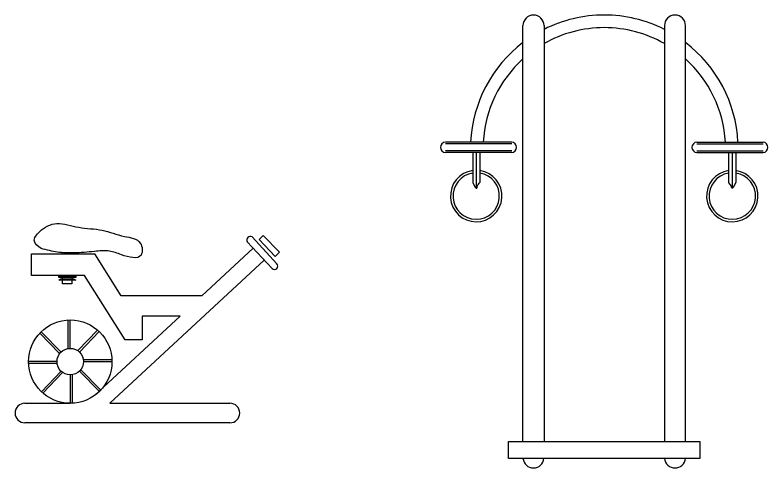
# Model space of a CAD drawing. Header units: millimetres. Extents: x 29224 to 62779, y 35576 to 54938.
# Drawn here: x 58887 to 61880, y 47453 to 49253 of the extents above; entities that cross this region are included whole.
import ezdxf

# ---------------------------------------------------------------- set-up
doc = ezdxf.new("R2010")
doc.units = ezdxf.units.MM

# ---------------------------------------------------------------- blocks, each defined once
blk = doc.blocks.new('A$C12D90F33')
at = {"ltscale": 0.0025}
for p, q in [((1277.1, 766.5), (1153.8, 899.5)), ((1301, 790.3), (1177.7, 923.4)), ((928.8, 630.6), (1183.9, 867.1)), ((81.5, 732.6), (81.5, 839.3)), ((81.5, 839.3), (395.9, 839.3)), ((527.7, 630.6), (395.9, 839.3)), ((470.8, 96.9), (1238.3, 808.4)), ((345, 732.6), (81.5, 732.6)), ((547.5, 412), (345, 732.6)), ((928.8, 630.6), (527.7, 630.6)), ((394.6, 135.3), (821, 530.6)), ((821, 530.6), (631.5, 530.6)), ((631.5, 530.6), (631.5, 412)), ((264.4, 370), (264.4, 511.4)), ((274.4, 370), (274.4, 511.4)), ((228.4, 351.4), (129.9, 452.7)), ((410, 461.2), (312.6, 358.8)), ((417.3, 454.3), (319.8, 351.9)), ((632, 465.4), (631.5, 466.2)), ((221.3, 344.4), (122.7, 445.7)), ((631.5, 412), (547.5, 412)), ((208.5, 304.1), (67.2, 304.1)), ((340.3, 314.1), (481.6, 314.1)), ((340.3, 304.1), (481.6, 304.1)), ((208.5, 294.1), (67.2, 294.1)), ((426.1, 162.6), (327.5, 263.9)), ((229, 256.4), (131.5, 154)), ((236.2, 249.5), (138.8, 147.1)), ((274.4, 238.2), (274.4, 96.9)), ((284.4, 238.2), (284.4, 96.9)), ((418.9, 155.6), (320.3, 256.9))]:
    blk.add_line(p, q, dxfattribs=at)
for points in [[(1233.6, 930.7), (1313.5, 847.8), (1292, 827.1), (1212.2, 910.1)], [(217.8, 728.5), (301.4, 728.5), (301.4, 722.8), (217.8, 722.8)], [(227.1, 714.8), (290.4, 714.8), (301.4, 709.1), (217.8, 709.1)]]:
    blk.add_lwpolyline(points, close=True, dxfattribs=at)
for points in [[(235.7, 839.3), (235.7, 845.1)], [(282.2, 843.9), (282.2, 839.3)], [(235.7, 728.5), (235.7, 732.6)], [(282.2, 722.8), (282.2, 690.7), (235.7, 690.7), (235.7, 722.8)], [(282.2, 732.6), (282.2, 728.5)], [(48.5, 96.9), (274.4, 96.9)], [(470.8, 96.9), (1067.8, 96.9)], [(1067.8, 0), (48.5, 0)]]:
    blk.add_lwpolyline(points, dxfattribs=at)
for radius in [207.2, 65.9]:
    blk.add_circle((274.4, 304.1), radius, dxfattribs=at)
for centre, radius, start, end in [((1168.1, 909.1), 17.2, 56.115, 213.8442), ((1288.7, 778.8), 16.9, 226.6625, 43.2967), ((48.5, 48.5), 48.5, 90, 270), ((1067.8, 48.5), 48.5, 270, 90)]:
    blk.add_arc(centre, radius, start, end, dxfattribs=at)
blk.add_spline([(130.5, 866), (210.7, 847.8), (292.7, 844.1), (394.7, 851.4), (469.3, 853.2), (529.4, 835), (626, 833.2), (622.3, 893.3), (544, 926), (432.9, 957), (316.3, 971.5), (207, 989.7), (121.4, 949.7), (95.9, 902.4), (130.5, 866)], degree=3, dxfattribs=at)
blk = doc.blocks.new('A$C66576BEC')
at = {"ltscale": 0.0025}
for p, q in [((282.8, 1295.3), (19.3, 1295.3)), ((282.8, 1287.9), (19.3, 1287.9)), ((1018.7, 1295.3), (1282.2, 1295.3)), ((1018.7, 1287.9), (1282.2, 1287.9)), ((282.8, 1260.7), (19.3, 1260.7)), ((1018.7, 1260.7), (1282.2, 1260.7)), ((282.8, 1253.3), (19.3, 1253.3)), ((128.3, 1253.3), (128.3, 1134.7)), ((141.7, 1253.3), (141.7, 1111.3)), ((156.4, 1253.3), (156.4, 1134.7)), ((1018.7, 1253.3), (1282.2, 1253.3)), ((1145.1, 1253.3), (1145.1, 1134.7)), ((1159.8, 1253.3), (1159.8, 1111.3)), ((1173.2, 1253.3), (1173.2, 1134.7))]:
    blk.add_line(p, q, dxfattribs=at)
for points in [[(327.7, 104.8), (327.7, 1758.1)], [(411.4, 1758.1), (411.4, 104.8)], [(890.1, 1758.1), (890.1, 104.8)], [(973.8, 104.8), (973.8, 1758.1)]]:
    blk.add_lwpolyline(points, dxfattribs=at)
blk.add_lwpolyline([(270.6, 104.8), (1030.9, 104.8), (1030.9, 38.2), (270.6, 38.2)], close=True, dxfattribs=at)
for centre, radius, start, end in [((369.5, 1758.1), 41.9, 0, 180), ((650.8, 1267.9), 532.1, 90, 116.7269), ((650.8, 1267.9), 532.1, 63.2731, 90), ((932, 1758.1), 41.9, 0, 180), ((650.8, 1267.9), 482.1, 90, 119.7606), ((650.8, 1267.9), 482.1, 60.2394, 90), ((650.8, 1267.9), 532.1, 127.3827, 177.0411), ((650.8, 1267.9), 532.1, 2.9589, 52.6173), ((650.8, 1267.9), 482.1, 132.0747, 176.734), ((650.8, 1267.9), 482.1, 3.266, 47.9253), ((21.1, 1274.3), 21.1, 94.8458, 265.1542), ((281, 1274.3), 21.1, 274.8458, 85.1542), ((1020.5, 1274.3), 21.1, 94.8458, 265.1542), ((1280.4, 1274.3), 21.1, 274.8458, 85.1542), ((141.7, 1080.6), 102.3, 97.5228, 81.7611), ((141.7, 1080.6), 92.3, 98.3436, 80.8609), ((1159.8, 1080.6), 102.3, 98.2389, 82.4772), ((1159.8, 1080.6), 92.3, 99.1391, 81.6564), ((369.5, 41.9), 41.9, 185.0619, 354.9381), ((932, 41.9), 41.9, 185.0619, 354.9381)]:
    blk.add_arc(centre, radius, start, end, dxfattribs=at)
for points in [[(128.3, 1134.7), (144, 1112.2), (146.8, 1120.7), (156.4, 1134.7)], [(1173.2, 1134.7), (1157.5, 1112.2), (1154.7, 1120.7), (1145.1, 1134.7)]]:
    blk.add_spline(points, degree=3, dxfattribs=at)

msp = doc.modelspace()

# ---------------------------------------------------------------- block references
msp.add_blockref('A$C66576BEC', (60578.5, 47453))
at = {"xscale": 0.8, "yscale": 0.8, "zscale": 0.8}
msp.add_blockref('A$C12D90F33', (58887.1, 47632.3), dxfattribs=at)

doc.saveas('drawing.dxf')
